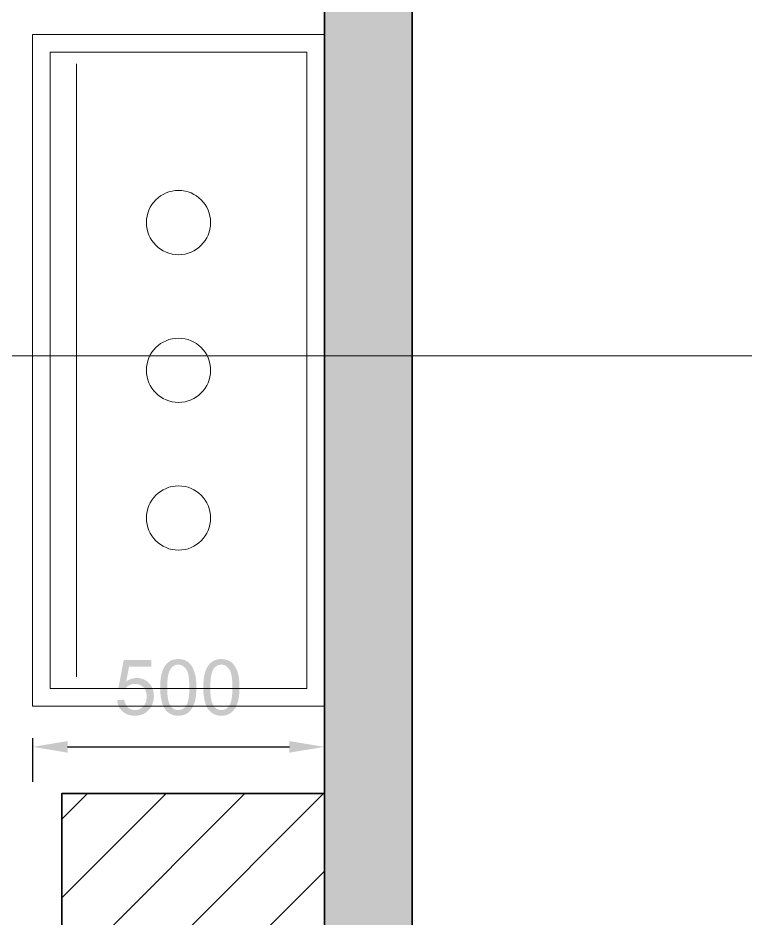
# Model space of a CAD drawing. Header units: millimetres. Extents: x -1336 to 24201, y -1370 to 16142.
# Drawn here: x 8275 to 9522, y 5485 to 7028 of the extents above; entities that cross this region are included whole.
import ezdxf

# ---------------------------------------------------------------- set-up
doc = ezdxf.new("R2010")
doc.units = ezdxf.units.MM
for name, color, linetype, lineweight in [('A-COLS', 7, 'Continuous', 35), ('A-DIMS-MM', 7, 'Continuous', 13), ('A-ELEVATION', 7, 'Continuous', 13), ('A-FLOOR-ZONE', 7, 'Continuous', 13), ('A-VITRINE-SEC', 7, 'Continuous', 13), ('A-WALL-EXIST', 7, 'Continuous', 35)]:
    doc.layers.add(name, color=color, linetype=linetype, lineweight=lineweight)

msp = doc.modelspace()

# ---------------------------------------------------------------- hatches: boundary and pattern name
at = {"layer": 'A-COLS'}
h = msp.add_hatch(dxfattribs=at)
h.set_pattern_fill('ANSI31', scale=30)
h.paths.add_polyline_path([(8350, 4999), (8800, 4999), (8800, 5700), (8350, 5700)])
at = {"layer": 'A-DIMS-MM'}
h = msp.add_hatch(color=7, dxfattribs=at)
h.paths.add_polyline_path([(8444.8, 5859.9), (8457, 5860.9), (8457.2, 5859.8), (8457.4, 5858.8), (8457.7, 5857.7), (8457.9, 5856.7), (8458.2, 5855.8), (8458.6, 5854.8), (8458.9, 5853.9), (8459.3, 5853.1), (8459.7, 5852.3), (8460.1, 5851.5), (8460.6, 5850.7), (8461.1, 5850), (8461.6, 5849.3), (8462.2, 5848.7), (8462.8, 5848.1), (8463.4, 5847.5), (8464.6, 5846.4), (8466, 5845.5), (8467.4, 5844.7), (8468.8, 5844.1), (8470.4, 5843.6), (8471.9, 5843.3), (8473.6, 5843), (8475.3, 5843), (8476.4, 5843), (8477.4, 5843.1), (8478.4, 5843.2), (8479.4, 5843.4), (8480.3, 5843.6), (8481.3, 5843.9), (8482.2, 5844.2), (8483.1, 5844.6), (8484, 5845), (8484.8, 5845.5), (8485.7, 5846), (8486.5, 5846.5), (8487.3, 5847.2), (8488.1, 5847.8), (8488.8, 5848.6), (8489.6, 5849.3), (8490.3, 5850.1), (8490.9, 5851), (8491.6, 5851.8), (8492.1, 5852.8), (8492.6, 5853.7), (8493.1, 5854.7), (8493.6, 5855.7), (8493.9, 5856.7), (8494.3, 5857.8), (8494.6, 5858.9), (8494.8, 5860), (8495, 5861.2), (8495.2, 5862.4), (8495.3, 5863.6), (8495.4, 5864.9), (8495.4, 5866.2), (8495.4, 5867.4), (8495.3, 5868.6), (8495.2, 5869.8), (8495.1, 5870.9), (8494.9, 5872), (8494.6, 5873.1), (8494.3, 5874.1), (8494, 5875.1), (8493.6, 5876.1), (8493.2, 5877), (8492.8, 5877.9), (8492.3, 5878.8), (8491.7, 5879.6), (8491.1, 5880.4), (8490.5, 5881.2), (8489.8, 5881.9), (8489.1, 5882.6), (8488.3, 5883.3), (8487.6, 5883.9), (8486.8, 5884.4), (8486, 5885), (8485.1, 5885.4), (8484.2, 5885.9), (8483.3, 5886.2), (8482.4, 5886.6), (8481.4, 5886.9), (8480.5, 5887.1), (8479.4, 5887.3), (8478.4, 5887.5), (8477.3, 5887.6), (8476.2, 5887.7), (8475.1, 5887.7), (8473.7, 5887.6), (8472.4, 5887.5), (8471, 5887.3), (8469.8, 5887), (8468.5, 5886.7), (8467.3, 5886.2), (8466.1, 5885.7), (8464.9, 5885.1), (8463.8, 5884.5), (8462.8, 5883.7), (8461.8, 5883), (8460.9, 5882.2), (8460, 5881.3), (8459.2, 5880.4), (8458.5, 5879.5), (8457.8, 5878.5), (8446.9, 5879.9), (8456.1, 5928.7), (8503.3, 5928.7), (8503.3, 5917.6), (8465.4, 5917.6), (8460.3, 5892), (8461.4, 5892.7), (8462.4, 5893.4), (8463.5, 5894.1), (8464.6, 5894.6), (8465.7, 5895.2), (8466.8, 5895.7), (8467.9, 5896.1), (8469, 5896.5), (8470.2, 5896.8), (8471.3, 5897.1), (8472.4, 5897.4), (8473.6, 5897.6), (8474.7, 5897.8), (8475.9, 5897.9), (8477.1, 5898), (8478.2, 5898), (8479.8, 5898), (8481.3, 5897.9), (8482.8, 5897.7), (8484.2, 5897.4), (8485.6, 5897.1), (8487, 5896.8), (8488.4, 5896.3), (8489.7, 5895.8), (8491, 5895.3), (8492.3, 5894.6), (8493.5, 5893.9), (8494.7, 5893.1), (8495.9, 5892.3), (8497, 5891.4), (8498.1, 5890.4), (8499.2, 5889.4), (8500.3, 5888.3), (8501.2, 5887.1), (8502.1, 5886), (8503, 5884.8), (8503.7, 5883.5), (8504.4, 5882.2), (8505.1, 5880.9), (8505.6, 5879.5), (8506.1, 5878.1), (8506.6, 5876.7), (8506.9, 5875.2), (8507.2, 5873.7), (8507.5, 5872.1), (8507.6, 5870.5), (8507.7, 5868.9), (8507.8, 5867.2), (8507.8, 5865.6), (8507.7, 5864), (8507.5, 5862.5), (8507.3, 5861), (8507, 5859.5), (8506.7, 5858), (8506.3, 5856.6), (8505.9, 5855.2), (8505.4, 5853.8), (8504.8, 5852.5), (8504.2, 5851.1), (8503.6, 5849.8), (8502.8, 5848.6), (8502, 5847.3), (8501.2, 5846.1), (8500.3, 5844.9), (8499.1, 5843.5), (8497.9, 5842.2), (8496.6, 5841), (8495.3, 5839.9), (8493.9, 5838.8), (8492.5, 5837.9), (8491, 5837), (8489.5, 5836.3), (8487.9, 5835.6), (8486.2, 5835), (8484.5, 5834.5), (8482.8, 5834.1), (8481, 5833.8), (8479.2, 5833.6), (8477.3, 5833.4), (8475.3, 5833.4), (8473.7, 5833.4), (8472.1, 5833.5), (8470.6, 5833.6), (8469.1, 5833.8), (8467.7, 5834.1), (8466.3, 5834.4), (8464.9, 5834.8), (8463.5, 5835.2), (8462.2, 5835.7), (8461, 5836.2), (8459.7, 5836.8), (8458.6, 5837.5), (8457.4, 5838.2), (8456.3, 5838.9), (8455.2, 5839.8), (8454.2, 5840.6), (8453.2, 5841.6), (8452.2, 5842.5), (8451.3, 5843.5), (8450.5, 5844.6), (8449.7, 5845.6), (8449, 5846.7), (8448.3, 5847.9), (8447.7, 5849.1), (8447.2, 5850.3), (8446.7, 5851.6), (8446.2, 5852.9), (8445.8, 5854.2), (8445.5, 5855.6), (8445.2, 5857), (8445, 5858.4), (8444.8, 5859.9)])
h.paths.add_polyline_path([(8518.6, 5881.9), (8518.6, 5883.9), (8518.7, 5886), (8518.7, 5887.9), (8518.8, 5889.9), (8518.9, 5891.7), (8519.1, 5893.6), (8519.3, 5895.3), (8519.5, 5897.1), (8519.7, 5898.7), (8520, 5900.3), (8520.2, 5901.9), (8520.6, 5903.4), (8520.9, 5904.9), (8521.3, 5906.3), (8521.7, 5907.7), (8522.1, 5909), (8522.5, 5910.2), (8523, 5911.5), (8523.5, 5912.7), (8524, 5913.8), (8524.6, 5914.9), (8525.1, 5916), (8525.7, 5917.1), (8526.4, 5918.1), (8527, 5919), (8527.7, 5920), (8528.4, 5920.9), (8529.2, 5921.7), (8529.9, 5922.6), (8530.7, 5923.3), (8531.5, 5924.1), (8532.4, 5924.8), (8533.2, 5925.5), (8534.1, 5926.1), (8535.1, 5926.7), (8536, 5927.3), (8537, 5927.8), (8538, 5928.2), (8539, 5928.6), (8540.1, 5929), (8541.2, 5929.3), (8542.3, 5929.6), (8543.4, 5929.8), (8544.6, 5930), (8545.8, 5930.2), (8547, 5930.3), (8548.3, 5930.4), (8549.6, 5930.4), (8551.5, 5930.3), (8553.3, 5930.2), (8555, 5930), (8556.8, 5929.6), (8558.4, 5929.2), (8560, 5928.7), (8561.5, 5928), (8563, 5927.3), (8564.4, 5926.5), (8565.8, 5925.6), (8567, 5924.6), (8568.3, 5923.6), (8569.4, 5922.4), (8570.5, 5921.2), (8571.5, 5919.8), (8572.5, 5918.4), (8573.4, 5916.9), (8574.3, 5915.4), (8575.1, 5913.7), (8575.9, 5912), (8576.6, 5910.2), (8577.2, 5908.3), (8577.9, 5906.3), (8578.4, 5904.3), (8578.7, 5903.2), (8578.9, 5902.1), (8579.1, 5901), (8579.4, 5899.8), (8579.5, 5898.5), (8579.7, 5897.2), (8579.9, 5895.9), (8580, 5894.5), (8580.1, 5893.1), (8580.3, 5891.6), (8580.3, 5890.1), (8580.4, 5888.6), (8580.5, 5886.9), (8580.5, 5885.3), (8580.5, 5883.6), (8580.6, 5881.9), (8580.5, 5879.8), (8580.5, 5877.8), (8580.4, 5875.8), (8580.3, 5873.9), (8580.2, 5872), (8580.1, 5870.2), (8579.9, 5868.5), (8579.7, 5866.7), (8579.5, 5865.1), (8579.2, 5863.5), (8578.9, 5861.9), (8578.6, 5860.4), (8578.3, 5858.9), (8577.9, 5857.5), (8577.5, 5856.2), (8577.1, 5854.9), (8576.7, 5853.6), (8576.2, 5852.4), (8575.7, 5851.2), (8575.2, 5850), (8574.6, 5848.9), (8574.1, 5847.8), (8573.5, 5846.8), (8572.8, 5845.8), (8572.2, 5844.8), (8571.5, 5843.8), (8570.8, 5842.9), (8570.1, 5842.1), (8569.3, 5841.3), (8568.5, 5840.5), (8567.7, 5839.7), (8566.8, 5839), (8566, 5838.3), (8565.1, 5837.7), (8564.2, 5837.1), (8563.2, 5836.5), (8562.2, 5836), (8561.2, 5835.6), (8560.2, 5835.2), (8559.1, 5834.8), (8558, 5834.5), (8556.9, 5834.2), (8555.7, 5833.9), (8554.6, 5833.7), (8553.4, 5833.6), (8552.1, 5833.5), (8550.9, 5833.4), (8549.6, 5833.4), (8547.9, 5833.4), (8546.2, 5833.5), (8544.6, 5833.7), (8543.1, 5834), (8541.6, 5834.3), (8540.1, 5834.8), (8538.7, 5835.3), (8537.3, 5835.8), (8536, 5836.5), (8534.7, 5837.2), (8533.5, 5838), (8532.3, 5838.9), (8531.1, 5839.9), (8530.1, 5840.9), (8529, 5842), (8528, 5843.2), (8526.9, 5844.8), (8525.8, 5846.4), (8524.8, 5848.2), (8523.9, 5850.1), (8523, 5852.1), (8522.3, 5854.2), (8521.6, 5856.5), (8521, 5858.8), (8520.4, 5861.3), (8519.9, 5863.9), (8519.5, 5866.6), (8519.2, 5869.4), (8518.9, 5872.3), (8518.8, 5875.4), (8518.6, 5878.6), (8518.6, 5881.9)])
h.paths.add_polyline_path([(8530.6, 5881.9), (8530.6, 5879), (8530.7, 5876.2), (8530.8, 5873.6), (8530.9, 5871.1), (8531.1, 5868.8), (8531.4, 5866.5), (8531.6, 5864.4), (8532, 5862.4), (8532.3, 5860.5), (8532.7, 5858.7), (8533.2, 5857.1), (8533.7, 5855.6), (8534.2, 5854.2), (8534.8, 5852.9), (8535.4, 5851.7), (8536.1, 5850.7), (8536.8, 5849.8), (8537.5, 5848.9), (8538.2, 5848.1), (8539, 5847.3), (8539.7, 5846.6), (8540.5, 5846), (8541.3, 5845.4), (8542.2, 5844.9), (8543, 5844.5), (8543.9, 5844.1), (8544.8, 5843.7), (8545.7, 5843.5), (8546.7, 5843.2), (8547.6, 5843.1), (8548.6, 5843), (8549.6, 5843), (8550.6, 5843), (8551.5, 5843.1), (8552.5, 5843.2), (8553.4, 5843.5), (8554.4, 5843.7), (8555.2, 5844.1), (8556.1, 5844.5), (8557, 5844.9), (8557.8, 5845.4), (8558.6, 5846), (8559.4, 5846.6), (8560.2, 5847.3), (8560.9, 5848.1), (8561.7, 5848.9), (8562.4, 5849.8), (8563.1, 5850.7), (8563.8, 5851.8), (8564.4, 5852.9), (8565, 5854.2), (8565.5, 5855.6), (8566, 5857.1), (8566.4, 5858.8), (8566.8, 5860.5), (8567.2, 5862.4), (8567.5, 5864.4), (8567.8, 5866.5), (8568, 5868.8), (8568.2, 5871.2), (8568.4, 5873.7), (8568.5, 5876.3), (8568.5, 5879), (8568.6, 5881.9), (8568.5, 5884.7), (8568.5, 5887.5), (8568.4, 5890.1), (8568.2, 5892.6), (8568, 5895), (8567.8, 5897.2), (8567.5, 5899.4), (8567.2, 5901.4), (8566.8, 5903.3), (8566.4, 5905), (8566, 5906.7), (8565.5, 5908.2), (8565, 5909.6), (8564.4, 5910.8), (8563.8, 5912), (8563.1, 5913), (8562.4, 5914), (8561.7, 5914.8), (8560.9, 5915.6), (8560.2, 5916.4), (8559.4, 5917.1), (8558.6, 5917.7), (8557.8, 5918.3), (8556.9, 5918.8), (8556.1, 5919.3), (8555.2, 5919.6), (8554.3, 5920), (8553.4, 5920.3), (8552.4, 5920.5), (8551.4, 5920.6), (8550.5, 5920.7), (8549.4, 5920.7), (8548.5, 5920.7), (8547.5, 5920.6), (8546.5, 5920.5), (8545.6, 5920.3), (8544.7, 5920.1), (8543.9, 5919.8), (8543, 5919.4), (8542.2, 5919), (8541.4, 5918.6), (8540.7, 5918.1), (8539.9, 5917.5), (8539.2, 5916.9), (8538.5, 5916.2), (8537.9, 5915.5), (8537.2, 5914.8), (8536.6, 5913.9), (8535.9, 5912.8), (8535.2, 5911.5), (8534.6, 5910.2), (8534, 5908.7), (8533.4, 5907.1), (8532.9, 5905.3), (8532.5, 5903.5), (8532.1, 5901.6), (8531.7, 5899.5), (8531.4, 5897.3), (8531.2, 5895), (8531, 5892.6), (8530.8, 5890.1), (8530.7, 5887.5), (8530.6, 5884.7), (8530.6, 5881.9)])
h.paths.add_polyline_path([(8592.4, 5881.9), (8592.4, 5883.9), (8592.5, 5886), (8592.5, 5887.9), (8592.6, 5889.9), (8592.8, 5891.7), (8592.9, 5893.6), (8593.1, 5895.3), (8593.3, 5897.1), (8593.5, 5898.7), (8593.8, 5900.3), (8594.1, 5901.9), (8594.4, 5903.4), (8594.7, 5904.9), (8595.1, 5906.3), (8595.5, 5907.7), (8595.9, 5909), (8596.3, 5910.2), (8596.8, 5911.5), (8597.3, 5912.7), (8597.8, 5913.8), (8598.4, 5914.9), (8599, 5916), (8599.6, 5917.1), (8600.2, 5918.1), (8600.8, 5919), (8601.5, 5920), (8602.2, 5920.9), (8603, 5921.7), (8603.7, 5922.6), (8604.5, 5923.3), (8605.3, 5924.1), (8606.2, 5924.8), (8607.1, 5925.5), (8607.9, 5926.1), (8608.9, 5926.7), (8609.8, 5927.3), (8610.8, 5927.8), (8611.8, 5928.2), (8612.8, 5928.6), (8613.9, 5929), (8615, 5929.3), (8616.1, 5929.6), (8617.3, 5929.8), (8618.4, 5930), (8619.6, 5930.2), (8620.9, 5930.3), (8622.1, 5930.4), (8623.4, 5930.4), (8625.3, 5930.3), (8627.1, 5930.2), (8628.9, 5930), (8630.6, 5929.6), (8632.2, 5929.2), (8633.8, 5928.7), (8635.3, 5928), (8636.8, 5927.3), (8638.2, 5926.5), (8639.6, 5925.6), (8640.8, 5924.6), (8642.1, 5923.6), (8643.2, 5922.4), (8644.3, 5921.2), (8645.4, 5919.8), (8646.3, 5918.4), (8647.2, 5916.9), (8648.1, 5915.4), (8648.9, 5913.7), (8649.7, 5912), (8650.4, 5910.2), (8651.1, 5908.3), (8651.7, 5906.3), (8652.2, 5904.3), (8652.5, 5903.2), (8652.7, 5902.1), (8653, 5901), (8653.2, 5899.8), (8653.4, 5898.5), (8653.5, 5897.2), (8653.7, 5895.9), (8653.8, 5894.5), (8654, 5893.1), (8654.1, 5891.6), (8654.2, 5890.1), (8654.2, 5888.6), (8654.3, 5886.9), (8654.3, 5885.3), (8654.4, 5883.6), (8654.4, 5881.9), (8654.4, 5879.8), (8654.3, 5877.8), (8654.2, 5875.8), (8654.1, 5873.9), (8654, 5872), (8653.9, 5870.2), (8653.7, 5868.5), (8653.5, 5866.7), (8653.3, 5865.1), (8653, 5863.5), (8652.7, 5861.9), (8652.4, 5860.4), (8652.1, 5858.9), (8651.7, 5857.5), (8651.3, 5856.2), (8650.9, 5854.9), (8650.5, 5853.6), (8650, 5852.4), (8649.5, 5851.2), (8649, 5850), (8648.5, 5848.9), (8647.9, 5847.8), (8647.3, 5846.8), (8646.6, 5845.8), (8646, 5844.8), (8645.3, 5843.8), (8644.6, 5842.9), (8643.9, 5842.1), (8643.1, 5841.3), (8642.3, 5840.5), (8641.5, 5839.7), (8640.7, 5839), (8639.8, 5838.3), (8638.9, 5837.7), (8638, 5837.1), (8637, 5836.5), (8636, 5836), (8635, 5835.6), (8634, 5835.2), (8632.9, 5834.8), (8631.8, 5834.5), (8630.7, 5834.2), (8629.6, 5833.9), (8628.4, 5833.7), (8627.2, 5833.6), (8625.9, 5833.5), (8624.7, 5833.4), (8623.4, 5833.4), (8621.7, 5833.4), (8620, 5833.5), (8618.4, 5833.7), (8616.9, 5834), (8615.4, 5834.3), (8613.9, 5834.8), (8612.5, 5835.3), (8611.1, 5835.8), (8609.8, 5836.5), (8608.5, 5837.2), (8607.3, 5838), (8606.1, 5838.9), (8605, 5839.9), (8603.9, 5840.9), (8602.8, 5842), (8601.8, 5843.2), (8600.7, 5844.8), (8599.6, 5846.4), (8598.6, 5848.2), (8597.7, 5850.1), (8596.9, 5852.1), (8596.1, 5854.2), (8595.4, 5856.5), (8594.8, 5858.8), (8594.2, 5861.3), (8593.7, 5863.9), (8593.3, 5866.6), (8593, 5869.4), (8592.7, 5872.3), (8592.6, 5875.4), (8592.4, 5878.6), (8592.4, 5881.9)])
h.paths.add_polyline_path([(8604.4, 5881.9), (8604.4, 5879), (8604.5, 5876.2), (8604.6, 5873.6), (8604.7, 5871.1), (8604.9, 5868.8), (8605.2, 5866.5), (8605.4, 5864.4), (8605.8, 5862.4), (8606.1, 5860.5), (8606.5, 5858.7), (8607, 5857.1), (8607.5, 5855.6), (8608, 5854.2), (8608.6, 5852.9), (8609.2, 5851.7), (8609.9, 5850.7), (8610.6, 5849.8), (8611.3, 5848.9), (8612, 5848.1), (8612.8, 5847.3), (8613.5, 5846.6), (8614.3, 5846), (8615.2, 5845.4), (8616, 5844.9), (8616.8, 5844.5), (8617.7, 5844.1), (8618.6, 5843.7), (8619.5, 5843.5), (8620.5, 5843.2), (8621.4, 5843.1), (8622.4, 5843), (8623.4, 5843), (8624.4, 5843), (8625.4, 5843.1), (8626.3, 5843.2), (8627.2, 5843.5), (8628.2, 5843.7), (8629.1, 5844.1), (8629.9, 5844.5), (8630.8, 5844.9), (8631.6, 5845.4), (8632.4, 5846), (8633.2, 5846.6), (8634, 5847.3), (8634.8, 5848.1), (8635.5, 5848.9), (8636.2, 5849.8), (8636.9, 5850.7), (8637.6, 5851.8), (8638.2, 5852.9), (8638.8, 5854.2), (8639.3, 5855.6), (8639.8, 5857.1), (8640.2, 5858.8), (8640.6, 5860.5), (8641, 5862.4), (8641.3, 5864.4), (8641.6, 5866.5), (8641.8, 5868.8), (8642, 5871.2), (8642.2, 5873.7), (8642.3, 5876.3), (8642.4, 5879), (8642.4, 5881.9), (8642.4, 5884.7), (8642.3, 5887.5), (8642.2, 5890.1), (8642, 5892.6), (8641.8, 5895), (8641.6, 5897.2), (8641.3, 5899.4), (8641, 5901.4), (8640.6, 5903.3), (8640.2, 5905), (8639.8, 5906.7), (8639.3, 5908.2), (8638.8, 5909.6), (8638.2, 5910.8), (8637.6, 5912), (8636.9, 5913), (8636.2, 5914), (8635.5, 5914.8), (8634.8, 5915.6), (8634, 5916.4), (8633.2, 5917.1), (8632.4, 5917.7), (8631.6, 5918.3), (8630.8, 5918.8), (8629.9, 5919.3), (8629, 5919.6), (8628.1, 5920), (8627.2, 5920.3), (8626.2, 5920.5), (8625.3, 5920.6), (8624.3, 5920.7), (8623.3, 5920.7), (8622.3, 5920.7), (8621.3, 5920.6), (8620.4, 5920.5), (8619.4, 5920.3), (8618.6, 5920.1), (8617.7, 5919.8), (8616.8, 5919.4), (8616, 5919), (8615.2, 5918.6), (8614.5, 5918.1), (8613.7, 5917.5), (8613, 5916.9), (8612.3, 5916.2), (8611.7, 5915.5), (8611, 5914.8), (8610.4, 5913.9), (8609.7, 5912.8), (8609, 5911.5), (8608.4, 5910.2), (8607.8, 5908.7), (8607.2, 5907.1), (8606.8, 5905.3), (8606.3, 5903.5), (8605.9, 5901.6), (8605.6, 5899.5), (8605.2, 5897.3), (8605, 5895), (8604.8, 5892.6), (8604.6, 5890.1), (8604.5, 5887.5), (8604.4, 5884.7), (8604.4, 5881.9)])
at = {"layer": 'A-WALL-EXIST'}
h = msp.add_hatch(color=8, dxfattribs=at)
h.dxf.hatch_style = 1
h.paths.add_polyline_path([(8800, 4849), (8950, 4849), (8950, 14350), (8800, 14350)])

# ---------------------------------------------------------------- linework, layer by layer
at = {"color": 7}
for p, q in [((8300, 5795), (8300, 5720)), ((8800, 5795), (8800, 5720)), ((8360, 5780), (8740, 5780))]:
    msp.add_line(p, q, dxfattribs=at)
at = {"color": 0, "linetype": 'ByBlock'}
for points in [[(8360, 5770.1), (8300, 5780), (8360, 5789.9)], [(8740, 5789.9), (8800, 5780), (8740, 5770.1)]]:
    msp.add_solid(points, dxfattribs=at)
at = {"layer": 'A-COLS'}
msp.add_lwpolyline([(8350, 4999), (8800, 4999), (8800, 5700), (8350, 5700)], close=True, dxfattribs=at)
at = {"layer": 'A-ELEVATION'}
for p, q in [((7600, 6450), (9300, 6450)), ((9300, 6450), (10050, 6450))]:
    msp.add_line(p, q, dxfattribs=at)
at = {"layer": 'A-FLOOR-ZONE'}
for points in [[(0, 0), (6450, 0), (6450, 4999), (8800, 4999), (8800, 14200), (0, 14200)], [(8800, 4999), (6450, 4999), (6450, 2500), (3800, 2500), (3800, 5400), (250, 5400), (250, 2100), (0, 2100), (0, 5500), (1699, 5500), (1699, 8600), (8800, 8600), (8800, 4999)]]:
    msp.add_lwpolyline(points, close=True, dxfattribs=at)
at = {"layer": 'A-VITRINE-SEC'}
msp.add_line((8375, 5900), (8375, 6950), dxfattribs=at)
for points in [[(8300, 5850), (8800, 5850), (8800, 7000), (8300, 7000)], [(8330, 5880), (8770, 5880), (8770, 6970), (8330, 6970)]]:
    msp.add_lwpolyline(points, close=True, dxfattribs=at)
for centre in [(8550, 6678), (8550, 6425), (8550, 6172)]:
    msp.add_ellipse(centre, major_axis=(55, 0), ratio=1, dxfattribs=at)
at = {"layer": 'A-WALL-EXIST'}
msp.add_lwpolyline([(8800, 4849), (8950, 4849), (8950, 14350), (8800, 14350)], close=True, dxfattribs=at)
at = {"layer": 'Defpoints'}
for p in [(8300, 5850), (8800, 5850), (8300, 5780)]:
    msp.add_point(p, dxfattribs=at)

doc.saveas('drawing.dxf')
